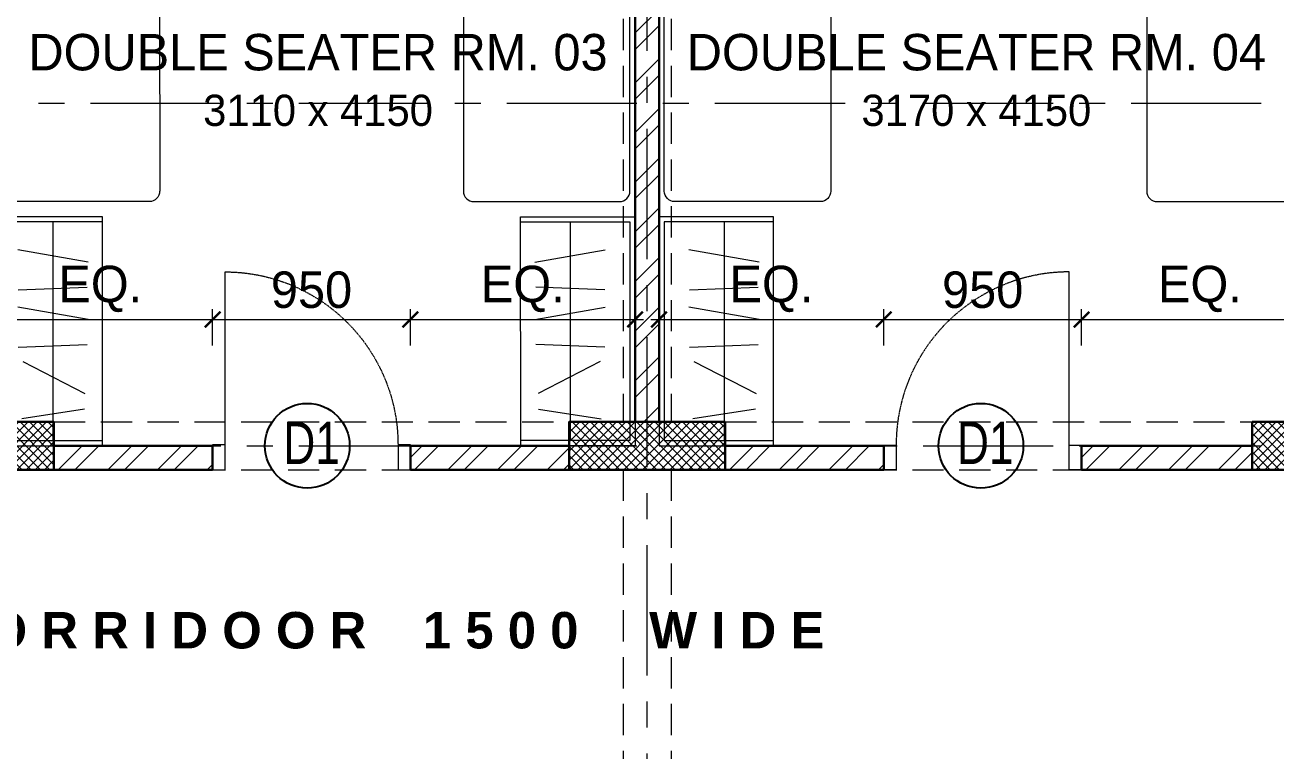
# Model space of a CAD drawing. Header units: millimetres. Extents: x -286480 to 108094, y -227925 to 10018.
# Drawn here: x -22960 to -16954, y -97457 to -93971 of the extents above; entities that cross this region are included whole.
import ezdxf

# ---------------------------------------------------------------- set-up
doc = ezdxf.new("R2010")
doc.units = ezdxf.units.MM
doc.header["$LTSCALE"] = 100
doc.header["$MEASUREMENT"] = 0
doc.header["$PDMODE"] = 67
doc.linetypes.add('CENTER', pattern=[2, 1.25, -0.25, 0.25, -0.25])
doc.linetypes.add('DASHED2', pattern=[0.375, 0.25, -0.125])
doc.layers.get('0').update_dxf_attribs({"lineweight": 25})
for name, color, linetype, lineweight in [('A-ANNO-COLUMN-HATCH', 253, 'Continuous', 9), ('A-ANNO-DOOR', 40, 'Continuous', 18), ('A-ANNO-GRID', 251, 'CENTER', 9), ('A-ANNO-TEXT', 7, 'Continuous', 25), ('A-ANNO-WALL', 1, 'Continuous', 30), ('beam', 3, 'Continuous', 20), ('dim', 7, 'Continuous', 13), ('DW-NO', 7, 'Continuous', 25), ('FURNITURE LAYOUT', 37, 'Continuous', 15), ('S-COL', 4, 'Continuous', 30), ('WALL HATCH', 24, 'Continuous', 9)]:
    doc.layers.add(name, color=color, linetype=linetype, lineweight=lineweight)
doc.styles.add('CENTURY-GOTHIC', font='GOTHIC.TTF', dxfattribs={"height": 175})
doc.styles.add('SIZE', font='arial.ttf', dxfattribs={"width": 0.75, "height": 200})
doc.styles.add('Tower', font='arial.ttf', dxfattribs={"height": 250})
doc.dimstyles.new('1.125', dxfattribs={"dimtxt": 175, "dimasz": 75, "dimexe": 50, "dimexo": 50, "dimgap": 50, "dimtad": 1, "dimdec": 0, "dimrnd": 5, "dimzin": 0, "dimdsep": 46, "dimtxsty": 'CENTURY-GOTHIC', "dimblk": 'ARCHTICK', "dimcen": 5, "dimdle": 40, "dimclrd": 256, "dimclre": 8, "dimclrt": 213, "dimadec": 0, "dimazin": 0, "dimtfac": 1, "dimtdec": 0, "dimtofl": 0, "dimtmove": 2, "dimatfit": 2, "dimldrblk": 'OPEN30', "dimfxl": 80, "dimtolj": 1, "dimtzin": 0, "dimlwd": 15, "dimlwe": 9, "dimarcsym": 1})

# ---------------------------------------------------------------- blocks, each defined once
blk = doc.blocks.new('A$C0E3E786B-flat-1')
at = {"ltscale": 0.1}
for p, q in [((855.2, 288.7, 0), (240.1, -46.1, 0)), ((1735, -1224.8, 0), (922.8, 268.6, 0)), ((220.2, -113.9, 0), (1032.4, -1607.3, 0)), ((1444.7, -899.7, 0), (752.9, -1093.3, 0)), ((829.6, -1234.5, 0), (1444.7, -899.7, 0)), ((1500.5, -885, 0), (875.6, -1225.1, 0)), ((1532.3, -852, 0), (1444.7, -899.7, 0)), ((1500.5, -885, 0), (1482.4, -924.7, 0)), ((1701.1, -1254, 0), (1500.5, -885, 0)), ((875.6, -1225.1, 0), (918.9, -1231.4, 0)), ((1076.3, -1594.1, 0), (875.6, -1225.1, 0)), ((1076.3, -1594.1, 0), (1701.1, -1254, 0)), ((1701.1, -1254, 0), (1654.4, -1240.9, 0)), ((1100.1, -1627.4, 0), (1715.1, -1292.6, 0)), ((1076.3, -1594.1, 0), (1090.9, -1547.7, 0))]:
    blk.add_line(p, q, dxfattribs=at)
for centre, start_param, end_param in [((879, 244.7, 0), 1.628397, 3.199193), ((264, -90, 0), 3.199193, 4.76999), ((1691.3, -1248.7, 0), 0.057601, 1.628397), ((1076.2, -1583.5, 0), 4.76999, 6.340786)]:
    blk.add_ellipse(centre, major_axis=(21.3, -45.2), ratio=0.996988, start_param=start_param, end_param=end_param, dxfattribs=at)
blk = doc.blocks.new('_ArchTick')
at = {"const_width": 0.15}
blk.add_lwpolyline([(-0.5, -0.5), (0.5, 0.5)], dxfattribs=at)
blk = doc.blocks.new('*D162')
at = {"layer": 'Defpoints', "color": 0, "ltscale": 0.1, "transparency": 16777216}
for p in [(-22058.3, -95385.3), (-23138.3, -95445.8, -18.6), (-22058.3, -95560.8, -6.7)]:
    blk.add_point(p, dxfattribs=at)
at = {"layer": 'dim', "color": 8, "lineweight": 9, "ltscale": 0.1, "transparency": 16777216}
for p, q in [((-23138.3, -95395.8), (-23138.3, -95335.3)), ((-22058.3, -95510.8), (-22058.3, -95335.3))]:
    blk.add_line(p, q, dxfattribs=at)
at = {"layer": 'dim', "lineweight": 15, "ltscale": 0.1, "transparency": 16777216}
blk.add_line((-23178.3, -95385.3), (-22018.3, -95385.3), dxfattribs=at)
at = {"layer": 'dim', "lineweight": 15, "ltscale": 0.1, "transparency": 16777216, "xscale": 75, "yscale": 75, "zscale": 75, "rotation": 180}
blk.add_blockref('_ArchTick', (-23138.3, -95385.3), dxfattribs=at)
at = {"layer": 'dim', "lineweight": 15, "ltscale": 0.1, "transparency": 16777216, "xscale": 75, "yscale": 75, "zscale": 75}
blk.add_blockref('_ArchTick', (-22058.3, -95385.3), dxfattribs=at)
at = {"layer": 'dim', "color": 213, "ltscale": 0.1, "transparency": 16777216, "insert": (-22598.3, -95238.7), "char_height": 175, "attachment_point": 5, "style": 'CENTURY-GOTHIC'}
blk.add_mtext('\\A1;EQ.', dxfattribs=at)
blk = doc.blocks.new('_Open30')
at = {"color": 0, "linetype": 'ByBlock', "lineweight": -2}
for p, q in [((-1, 0.268), (0, 0)), ((0, 0), (-1, -0.268)), ((0, 0), (-1, 0))]:
    blk.add_line(p, q, dxfattribs=at)
blk = doc.blocks.new('*D163')
at = {"layer": 'Defpoints', "color": 0, "ltscale": 0.1, "transparency": 16777216}
for p in [(-21108.3, -95385.3), (-22058.3, -95560.8, -6.7), (-21108.3, -95560.8, -6.7)]:
    blk.add_point(p, dxfattribs=at)
at = {"layer": 'dim', "color": 8, "lineweight": 9, "ltscale": 0.1, "transparency": 16777216}
for p, q in [((-22058.3, -95510.8), (-22058.3, -95335.3)), ((-21108.3, -95510.8), (-21108.3, -95335.3))]:
    blk.add_line(p, q, dxfattribs=at)
at = {"layer": 'dim', "lineweight": 15, "ltscale": 0.1, "transparency": 16777216}
blk.add_line((-22098.3, -95385.3), (-21068.3, -95385.3), dxfattribs=at)
at = {"layer": 'dim', "lineweight": 15, "ltscale": 0.1, "transparency": 16777216, "xscale": 75, "yscale": 75, "zscale": 75, "rotation": 180}
blk.add_blockref('_ArchTick', (-22058.3, -95385.3), dxfattribs=at)
at = {"layer": 'dim', "lineweight": 15, "ltscale": 0.1, "transparency": 16777216, "xscale": 75, "yscale": 75, "zscale": 75}
blk.add_blockref('_ArchTick', (-21108.3, -95385.3), dxfattribs=at)
at = {"layer": 'dim', "color": 213, "ltscale": 0.1, "transparency": 16777216, "insert": (-21583.3, -95243.4), "char_height": 175, "attachment_point": 5, "style": 'CENTURY-GOTHIC'}
blk.add_mtext('\\A1;950', dxfattribs=at)
blk = doc.blocks.new('*D164')
at = {"layer": 'Defpoints', "color": 0, "ltscale": 0.1, "transparency": 16777216}
for p in [(-18833.3, -95385.3), (-19913.3, -95445.8, -18.6), (-18833.3, -95560.8, -4.9)]:
    blk.add_point(p, dxfattribs=at)
at = {"layer": 'dim', "color": 8, "lineweight": 9, "ltscale": 0.1, "transparency": 16777216}
for p, q in [((-19913.3, -95395.8), (-19913.3, -95335.3)), ((-18833.3, -95510.8), (-18833.3, -95335.3))]:
    blk.add_line(p, q, dxfattribs=at)
at = {"layer": 'dim', "lineweight": 15, "ltscale": 0.1, "transparency": 16777216}
blk.add_line((-19953.3, -95385.3), (-18793.3, -95385.3), dxfattribs=at)
at = {"layer": 'dim', "lineweight": 15, "ltscale": 0.1, "transparency": 16777216, "xscale": 75, "yscale": 75, "zscale": 75, "rotation": 180}
blk.add_blockref('_ArchTick', (-19913.3, -95385.3), dxfattribs=at)
at = {"layer": 'dim', "lineweight": 15, "ltscale": 0.1, "transparency": 16777216, "xscale": 75, "yscale": 75, "zscale": 75}
blk.add_blockref('_ArchTick', (-18833.3, -95385.3), dxfattribs=at)
at = {"layer": 'dim', "color": 213, "ltscale": 0.1, "transparency": 16777216, "insert": (-19373.3, -95238.7), "char_height": 175, "attachment_point": 5, "style": 'CENTURY-GOTHIC'}
blk.add_mtext('\\A1;EQ.', dxfattribs=at)
blk = doc.blocks.new('*D165')
at = {"layer": 'Defpoints', "color": 0, "ltscale": 0.1, "transparency": 16777216}
for p in [(-17883.3, -95385.3), (-18833.3, -95560.8, -13.2), (-17883.3, -95560.8, -13.2)]:
    blk.add_point(p, dxfattribs=at)
at = {"layer": 'dim', "color": 8, "lineweight": 9, "ltscale": 0.1, "transparency": 16777216}
for p, q in [((-18833.3, -95510.8), (-18833.3, -95335.3)), ((-17883.3, -95510.8), (-17883.3, -95335.3))]:
    blk.add_line(p, q, dxfattribs=at)
at = {"layer": 'dim', "lineweight": 15, "ltscale": 0.1, "transparency": 16777216}
blk.add_line((-18873.3, -95385.3), (-17843.3, -95385.3), dxfattribs=at)
at = {"layer": 'dim', "lineweight": 15, "ltscale": 0.1, "transparency": 16777216, "xscale": 75, "yscale": 75, "zscale": 75, "rotation": 180}
blk.add_blockref('_ArchTick', (-18833.3, -95385.3), dxfattribs=at)
at = {"layer": 'dim', "lineweight": 15, "ltscale": 0.1, "transparency": 16777216, "xscale": 75, "yscale": 75, "zscale": 75}
blk.add_blockref('_ArchTick', (-17883.3, -95385.3), dxfattribs=at)
at = {"layer": 'dim', "color": 213, "ltscale": 0.1, "transparency": 16777216, "insert": (-18358.3, -95243.4), "char_height": 175, "attachment_point": 5, "style": 'CENTURY-GOTHIC'}
blk.add_mtext('\\A1;950', dxfattribs=at)
blk = doc.blocks.new('*D166')
at = {"layer": 'Defpoints', "color": 0, "ltscale": 0.1, "transparency": 16777216}
for p in [(-16745.8, -95385.3), (-17883.3, -95560.9, -13), (-16745.8, -95560.9, -18.9)]:
    blk.add_point(p, dxfattribs=at)
at = {"layer": 'dim', "color": 8, "lineweight": 9, "ltscale": 0.1, "transparency": 16777216}
for p, q in [((-17883.3, -95510.9), (-17883.3, -95335.3)), ((-16745.8, -95510.9), (-16745.8, -95335.3))]:
    blk.add_line(p, q, dxfattribs=at)
at = {"layer": 'dim', "lineweight": 15, "ltscale": 0.1, "transparency": 16777216}
blk.add_line((-17923.3, -95385.3), (-16705.8, -95385.3), dxfattribs=at)
at = {"layer": 'dim', "lineweight": 15, "ltscale": 0.1, "transparency": 16777216, "xscale": 75, "yscale": 75, "zscale": 75, "rotation": 180}
blk.add_blockref('_ArchTick', (-17883.3, -95385.3), dxfattribs=at)
at = {"layer": 'dim', "lineweight": 15, "ltscale": 0.1, "transparency": 16777216, "xscale": 75, "yscale": 75, "zscale": 75}
blk.add_blockref('_ArchTick', (-16745.8, -95385.3), dxfattribs=at)
at = {"layer": 'dim', "color": 213, "ltscale": 0.1, "transparency": 16777216, "insert": (-17314.5, -95238.7), "char_height": 175, "attachment_point": 5, "style": 'CENTURY-GOTHIC'}
blk.add_mtext('\\A1;EQ.', dxfattribs=at)
blk = doc.blocks.new('*D167')
at = {"layer": 'Defpoints', "color": 0, "ltscale": 0.1, "transparency": 16777216}
for p in [(-20028.3, -95385.3), (-20028.3, -95445.8, -18.6), (-21108.3, -95560.8, -6.7)]:
    blk.add_point(p, dxfattribs=at)
at = {"layer": 'dim', "color": 8, "lineweight": 9, "ltscale": 0.1, "transparency": 16777216}
for p, q in [((-21108.3, -95510.8), (-21108.3, -95335.3)), ((-20028.3, -95395.8), (-20028.3, -95335.3))]:
    blk.add_line(p, q, dxfattribs=at)
at = {"layer": 'dim', "lineweight": 15, "ltscale": 0.1, "transparency": 16777216}
blk.add_line((-21148.3, -95385.3), (-19988.3, -95385.3), dxfattribs=at)
at = {"layer": 'dim', "lineweight": 15, "ltscale": 0.1, "transparency": 16777216, "xscale": 75, "yscale": 75, "zscale": 75, "rotation": 180}
blk.add_blockref('_ArchTick', (-21108.3, -95385.3), dxfattribs=at)
at = {"layer": 'dim', "lineweight": 15, "ltscale": 0.1, "transparency": 16777216, "xscale": 75, "yscale": 75, "zscale": 75}
blk.add_blockref('_ArchTick', (-20028.3, -95385.3), dxfattribs=at)
at = {"layer": 'dim', "color": 213, "ltscale": 0.1, "transparency": 16777216, "insert": (-20568.3, -95238.7), "char_height": 175, "attachment_point": 5, "style": 'CENTURY-GOTHIC'}
blk.add_mtext('\\A1;EQ.', dxfattribs=at)
blk = doc.blocks.new('door-700')
at = {"linetype": 'Continuous'}
for p, q in [((-50, 100), (-50, 800)), ((-800, 100), (-800, 0)), ((0, 100), (0, 0))]:
    blk.add_line(p, q, dxfattribs=at)
at = {"linetype": 'DASHED2', "ltscale": 0.1}
blk.add_arc((-50, 100), 700, 90, 180, dxfattribs=at)
at = {"linetype": 'Continuous'}
for points in [[(-750, 0), (-800, 0), (-800, 100), (-750, 100)], [(0, 0), (-50, 0), (-50, 100), (0, 100)]]:
    blk.add_3dface(points, dxfattribs=at)
blk = doc.blocks.new('cb')
at = {"layer": 'FURNITURE LAYOUT', "ltscale": 0.1, "extrusion": (-0.008908, -0.002858, 0.999956)}
for p, q in [((-25800.7, -129393.6, 17.8), (-25800.7, -130443.6, 14.8)), ((-25632.1, -129587.2, 18.8), (-25969.4, -129527.9, 16)), ((-25967, -129720.4, 15.4), (-25636.4, -129706.4, 18.4)), ((-25632.1, -129862.6, 18), (-25969.4, -129803.2, 15.2)), ((-25967, -129995.7, 14.6), (-25636.4, -129981.8, 17.6)), ((-25945.4, -130063.9, 14.6), (-25647.1, -130217, 16.9)), ((-25649.6, -130293.4, 16.6), (-25950.5, -130338.9, 13.8))]:
    blk.add_line(p, q, dxfattribs=at)
at = {"layer": 'FURNITURE LAYOUT', "ltscale": 0.1, "extrusion": (-0.008908, -0.002858, 0.999956), "elevation": 617.5}
blk.add_lwpolyline([(-26112, -129367.4), (-26112.1, -130467.4), (-25562.1, -130467.4), (-25562, -129367.4)], close=True, dxfattribs=at)
blk.add_lwpolyline([(-25562, -129392.4), (-26087, -129392.4), (-26087.1, -130442.4), (-25562.1, -130442.4)], dxfattribs=at)

msp = doc.modelspace()

# ---------------------------------------------------------------- hatches: boundary and pattern name
at = {"layer": 'A-ANNO-COLUMN-HATCH', "lineweight": 9, "ltscale": 0.1}
h = msp.add_hatch(dxfattribs=at)
h.set_pattern_fill('ANSI37', color=256, scale=250)
h.set_pattern_definition([(45, (-136543.228, -107872.07), (-22.097087, 22.097087), []), (135, (-136543.228, -107872.07), (-22.097087, -22.097087), [])])
h.paths.add_polyline_path([(-22820.8, -96106.8), (-23570.8, -96106.8), (-23570.8, -95876.8), (-22820.8, -95876.8)])
h = msp.add_hatch(dxfattribs=at)
h.set_pattern_fill('ANSI37', color=256, scale=250)
h.set_pattern_definition([(45, (-136543.228, -107872.07), (-22.097087, 22.097087), []), (135, (-136543.228, -107872.07), (-22.097087, -22.097087), [])])
h.paths.add_polyline_path([(-19595.8, -96106.8), (-20345.8, -96106.8), (-20345.8, -95876.8), (-19595.8, -95876.8)])
h = msp.add_hatch(dxfattribs=at)
h.set_pattern_fill('ANSI37', color=256, scale=250)
h.set_pattern_definition([(45, (-136600.728, -107872.07), (-22.097087, 22.097087), []), (135, (-136600.728, -107872.07), (-22.097087, -22.097087), [])])
h.paths.add_polyline_path([(-16313.3, -96106.8), (-17063.3, -96106.8), (-17063.3, -95876.8), (-16313.3, -95876.8)])
at = {"layer": 'WALL HATCH', "ltscale": 0.1}
h = msp.add_hatch(dxfattribs=at)
h.set_pattern_fill('ANSI32', color=256, scale=450, style=0)
h.paths.add_polyline_path([(-19913.3, -92891.8), (-20028.3, -92891.8), (-20028.3, -95876.7), (-19913.3, -95876.7)])
h = msp.add_hatch(dxfattribs=at)
h.set_pattern_fill('ANSI32', color=256, scale=450, style=0)
h.set_pattern_definition([(45, (-14819.82, 29049.71), (-119.32427, 119.32427), []), (45, (-14740.27, 29049.71), (-119.32427, 119.32427), [])])
h.paths.add_polyline_path([(-22820.8, -96106.8), (-22820.8, -95991.8), (-22058.3, -95991.8), (-22058.3, -96106.8)])
h = msp.add_hatch(dxfattribs=at)
h.set_pattern_fill('ANSI32', color=256, scale=450, style=0)
h.set_pattern_definition([(45, (-13187.2, 29049.72), (-119.32427, 119.32427), []), (45, (-13107.65, 29049.72), (-119.32427, 119.32427), [])])
h.paths.add_polyline_path([(-20345.8, -95991.8), (-21108.3, -95991.8), (-21108.3, -96106.8), (-20345.8, -96106.8)])
h = msp.add_hatch(dxfattribs=at)
h.set_pattern_fill('ANSI32', color=256, scale=450, style=0)
h.set_pattern_definition([(45, (-11594.82, 29049.71), (-119.32427, 119.32427), []), (45, (-11515.27, 29049.71), (-119.32427, 119.32427), [])])
h.paths.add_polyline_path([(-19595.8, -96106.8), (-19595.8, -95991.8), (-18833.3, -95991.7), (-18833.3, -96106.7)])
h = msp.add_hatch(dxfattribs=at)
h.set_pattern_fill('ANSI32', color=256, scale=450, style=0)
h.set_pattern_definition([(45, (-9962.2, 29049.72), (-119.32427, 119.32427), []), (45, (-9882.65, 29049.72), (-119.32427, 119.32427), [])])
h.paths.add_polyline_path([(-17883.3, -96106.8), (-17883.3, -95991.8), (-17063.3, -95991.8), (-17063.3, -96106.8)])

# ---------------------------------------------------------------- linework, layer by layer
at = {"layer": 'A-ANNO-GRID', "ltscale": 5}
for p, q in [((-19970.8, -106094.8, -2.6), (-19970.8, -89828, -2.6)), ((-30644.8, -94346.8, 29.7), (-4817.6, -94346.8, 29.7)), ((-30644.8, -95991.8, 29.7), (-4817.6, -95991.8, 29.7))]:
    msp.add_line(p, q, dxfattribs=at)
at = {"layer": 'A-ANNO-WALL', "ltscale": 0.1, "extrusion": (5.90536e-11, -0.002858, 0.999996)}
for p, q in [((-20028.3, -92891.8, 38.9), (-20028.3, -95876.8, 30.4)), ((-22820.8, -95991.8, 30.5), (-22058.3, -95991.8, 36.8)), ((-22058.3, -96106.8, 36.4), (-22058.3, -95991.8, 36.8)), ((-21108.3, -95991.8, 36.7), (-20345.8, -95991.8, -2.6)), ((-21108.3, -96106.8, 36.4), (-21108.3, -95991.8, 36.7)), ((-22820.8, -96106.8, 30.2), (-22058.3, -96106.8, 36.4)), ((-21108.3, -96106.8, 36.4), (-20345.8, -96106.8, -3))]:
    msp.add_line(p, q, dxfattribs=at)
at = {"layer": 'A-ANNO-WALL', "ltscale": 0.1, "extrusion": (-5.90536e-11, -0.002858, 0.999996)}
for p, q in [((-19913.3, -92891.8, 38.9), (-19913.3, -95876.8, 30.4)), ((-18833.3, -95991.8, 30.1), (-19595.8, -95991.8, 30.1)), ((-18833.3, -96106.8, 38.2), (-18833.3, -95991.8, 38.6)), ((-17063.3, -95991.8, 30.1), (-17883.3, -95991.8, 30.1)), ((-17883.3, -96106.8, 38.1), (-17883.3, -95991.8, 38.5)), ((-18833.3, -96106.8, 29.7), (-19595.8, -96106.8, 29.7)), ((-17063.3, -96106.8, 29.7), (-17883.3, -96106.8, 29.7))]:
    msp.add_line(p, q, dxfattribs=at)
at = {"layer": 'beam', "linetype": 'DASHED2', "ltscale": 6}
for p, q in [((-20085.8, -92366.8, 44.1), (-20085.8, -95876.8, -1.1)), ((-19855.8, -92366.8, 44.1), (-19855.8, -95876.8, -1.1)), ((-22820.8, -95876.8, -2.6), (-20345.8, -95876.8, -2.6)), ((-20085.8, -95875.7, -1.1), (-20085.8, -95876.8, -1.1)), ((-19855.8, -95875.7, -1.1), (-19855.8, -95876.8, -1.1)), ((-19595.8, -95876.8, -2.6), (-17063.3, -95876.8, -2.6)), ((-22820.8, -96106.8, -2.6), (-20345.8, -96106.8, -2.6)), ((-20085.8, -96106.8, -12.6), (-20085.8, -97605.7, -87.1)), ((-19855.8, -96106.8, -12.6), (-19855.8, -97605.7, -87.1)), ((-19595.8, -96106.8, -2.6), (-17063.3, -96106.8, -2.6))]:
    msp.add_line(p, q, dxfattribs=at)
at = {"layer": 'DW-NO', "color": 51}
for centre in [(-21603.6, -95991.8, 299.3), (-18366.7, -95991.8, 106.9)]:
    msp.add_circle(centre, 203.6, dxfattribs=at)
at = {"layer": 'S-COL', "ltscale": 0.1}
for points, elevation in [([(-22820.8, -96106.8), (-23570.8, -96106.8), (-23570.8, -95876.8), (-22820.8, -95876.8)], -2.6), ([(-19595.8, -96106.8), (-20345.8, -96106.8), (-20345.8, -95876.8), (-19595.8, -95876.8)], -2.6), ([(-16313.3, -96106.8), (-17063.3, -96106.8), (-17063.3, -95876.8), (-16313.3, -95876.8)], 24.7)]:
    msp.add_lwpolyline(points, close=True, dxfattribs=dict(at, elevation=elevation))

# ---------------------------------------------------------------- block references
at = {"layer": 'A-ANNO-DOOR', "extrusion": (5.90536e-11, -0.002858, 0.999996), "xscale": -1.187500030388742, "yscale": 1.187500030388742, "zscale": 1.187500030388742}
msp.add_blockref('door-700', (-22058.3, -96106.2, 311.2), dxfattribs=at)
at = {"layer": 'A-ANNO-DOOR', "extrusion": (-5.90536e-11, -0.002858, 0.999996), "xscale": 1.187500030388742, "yscale": 1.187500030388742, "zscale": 1.187500030388742}
msp.add_blockref('door-700', (-17883.3, -96106.3, 313.1), dxfattribs=at)
at = {"layer": 'FURNITURE LAYOUT', "ltscale": 0.1, "extrusion": (-5.3212e-11, -0.002858, 0.999996), "zscale": -0.9999999999999997, "rotation": 151.4407747083502}
for p in [(-23139.8, -94974.1, 301.6), (-16631, -94974.1, 301.6)]:
    msp.add_blockref('A$C0E3E786B-flat-1', p, dxfattribs=at)
at = {"layer": 'FURNITURE LAYOUT', "ltscale": 0.1, "extrusion": (5.3212e-11, -0.002858, 0.999996), "xscale": -1, "zscale": -1, "rotation": 208.5592252917924}
for p in [(-23251.8, -94974.1, 301.6), (-16743, -94974.1, 301.6)]:
    msp.add_blockref('A$C0E3E786B-flat-1', p, dxfattribs=at)
at = {"layer": 'FURNITURE LAYOUT', "ltscale": 0.1, "extrusion": (-0.000249617, 0.002858, -0.999996), "xscale": -1, "rotation": 208.5527968111924}
msp.add_blockref('A$C0E3E786B-flat-1', (19914.4, -94973.9, -296.2), dxfattribs=at)
at = {"layer": 'FURNITURE LAYOUT', "ltscale": 0.1, "extrusion": (0.000249617, 0.002858, -0.999996), "rotation": 151.447203188665}
msp.add_blockref('A$C0E3E786B-flat-1', (20027.1, -94973.9, -306.2), dxfattribs=at)
at = {"layer": 'FURNITURE LAYOUT'}
for p in [(2974.9, 34476.8, 18.1), (6199.9, 34476.8, 18.1)]:
    msp.add_blockref('cb', p, dxfattribs=at)
at = {"layer": 'FURNITURE LAYOUT', "xscale": -1}
msp.add_blockref('cb', (-46141.5, 34476.8, 18.1), dxfattribs=at)

# ---------------------------------------------------------------- texts
at = {"layer": 'A-ANNO-TEXT', "char_height": 150, "attachment_point": 5, "style": 'Tower'}
for s, insert, width in [('{\\fCentury Gothic|b0|i0|c0|p34;\\H1.1667x;DOUBLE SEATER RM. 03\\P\\H0.85714x;3110 x 4150}', (-21551.9, -94235.9, 41.3), 2908.602), ('{\\fCentury Gothic|b0|i0|c0|p34;\\H1.1667x;DOUBLE SEATER RM. 04\\P\\H0.85714x;3170 x 4150}', (-18388.6, -94235.9, 41.3), 2908.602), ('{\\fArial|b1|i0|c0|p34;\\H1.1667x;C O R R I D O O R    1 5 0 0     W I D E }', (-21251.5, -96878.8, 41.3), 4500)]:
    msp.add_mtext(s, dxfattribs=dict(at, insert=insert, width=width))
at = {"layer": 'DW-NO', "color": 51, "style": 'SIZE', "width": 0.75}
for p in [(-21718.4, -96079.4, 299.3), (-18481.4, -96079.4, 106.9)]:
    msp.add_text('D1', height=202.67, dxfattribs=at).set_placement(p)

# ---------------------------------------------------------------- dimensions: what is measured, and where the dimension line sits
at = {"layer": 'dim', "ltscale": 0.1}
for base, p1, p2, picture, middle in [((-22058.3, -95385.3, 43.2), (-23138.3, -95445.8, 24.7), (-22058.3, -95560.8, 36.6), '*D162', (-22598.3, -95238.7, 43.2)), ((-20028.3, -95385.3, 43.2), (-21108.3, -95560.8, 36.6), (-20028.3, -95445.8, 24.7), '*D167', (-20568.3, -95238.7, 43.2)), ((-18833.3, -95385.3, 43.2), (-19913.3, -95445.8, 24.7), (-18833.3, -95560.8, 38.4), '*D164', (-19373.3, -95238.7, 43.2)), ((-16745.8, -95385.3, 50.2), (-17883.3, -95560.9, 37.2), (-16745.8, -95560.9, 31.3), '*D166', (-17314.5, -95238.7, 50.2))]:
    dim = msp.add_linear_dim(base=base, p1=p1, p2=p2, angle=180, text='EQ.', dimstyle='1.125', dxfattribs=at)
    dim.commit()
    dim.dimension.update_dxf_attribs({"geometry": picture, "text_midpoint": middle})
for base, p1, p2, picture, middle in [((-21108.3, -95385.3, 43.2), (-22058.3, -95560.8, 36.6), (-21108.3, -95560.8, 36.6), '*D163', (-21583.3, -95243.4, 43.2)), ((-17883.3, -95385.3, 43.2), (-18833.3, -95560.8, 30.1), (-17883.3, -95560.8, 30.1), '*D165', (-18358.3, -95243.4, 43.2))]:
    dim = msp.add_linear_dim(base=base, p1=p1, p2=p2, angle=180, dimstyle='1.125', dxfattribs=at)
    dim.commit()
    dim.dimension.update_dxf_attribs({"geometry": picture, "text_midpoint": middle})

doc.saveas('drawing.dxf')
